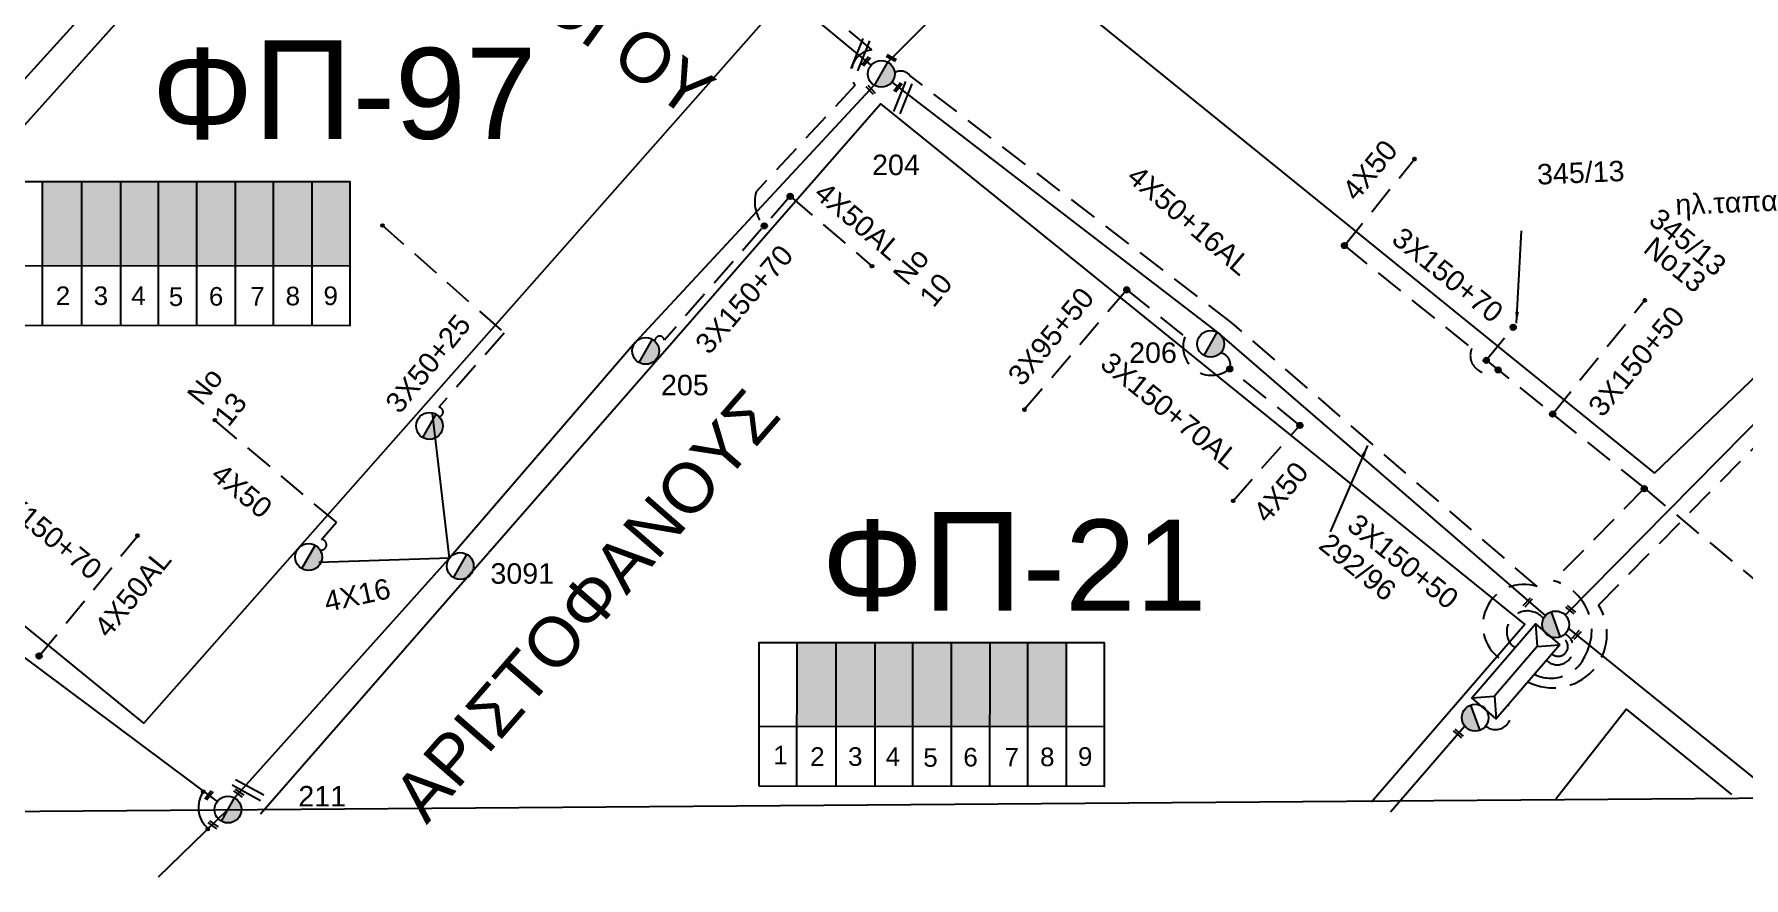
# Model space of a CAD drawing. Header units: millimetres. Extents: x 771 to 3391, y 686 to 1835.
# Drawn here: x 1658 to 1808.2, y 748.3 to 822.4 of the extents above; entities that cross this region are included whole.
import ezdxf

# ---------------------------------------------------------------- set-up
doc = ezdxf.new("R2010")
doc.units = ezdxf.units.MM
doc.linetypes.add('DASHED', pattern=[19.05, 12.7, -6.35])
for name, color, linetype in [('Pillar OTE', 7, 'Continuous'), ('Άγνωστα', 7, 'Continuous'), ('Γυμνά εναέρια ΧΤ και ΦΟΠ (3Φ)   4x50+16AL', 7, 'Continuous'), ('Εναέρια παροχή ΧΤ 4x16', 7, 'SYN_LINE'), ('Εναέρια παροχή ΧΤ 4x25', 7, 'SYN_LINE'), ('Επιγραφές - Σχήματα', 7, 'Continuous'), ('Καλωδια ΧΤ  3X95+50', 7, 'Continuous'), ('Καλώδια ΧΤ   3x150+50CU', 7, 'DASHED'), ('Καλώδια ΧΤ   3x150+70AL', 7, 'DASHED'), ('Μηχανική τομή', 7, 'Continuous'), ('Στύλος ΦΜ', 7, 'Continuous'), ('Στύλος ΦΜ @ 1', 7, 'Continuous'), ('Συνδέσεις', 7, 'Continuous'), ('Τομή', 7, 'Continuous'), ('Υποσταθμός εναέριος 2 στύλων', 7, 'Continuous'), ('Υποσταθμός πόλεως', 7, 'Continuous'), ('Υπόβαθρο ΔΕΗ', 7, 'Continuous'), ('Υπόγεια Καλώδια Δικτύου ΧΤ   .04', 7, 'DASHED'), ('Υπόγεια καλώδια Παροχών ΧΤ   4x50AL', 7, 'DASHED')]:
    doc.layers.add(name, color=color, linetype=linetype)
doc.styles.add('arial', font='arial.ttf')
doc.styles.get("Standard").update_dxf_attribs({"font": 'arial.ttf'})
doc.linetypes.add('SYN_LINE', pattern='A,0.5,-0.0001,["/\\/\\/\\/",Standard,S=0.1,R=0,X=0,Y=-0.05],-0.25', length=0.7501)
doc.dimstyles.new('ISO-25', dxfattribs={"dimtxt": 2.5, "dimasz": 2.5, "dimexe": 1.25, "dimexo": 0.625, "dimtad": 1, "dimtxsty": 'Standard', "dimcen": 2.5, "dimadec": 0, "dimazin": 0, "dimtfac": 1, "dimtmove": 0, "dimatfit": 3, "dimfxl": 1, "dimarcsym": 0})

# ---------------------------------------------------------------- blocks, each defined once
blk = doc.blocks.new('ΥΠΑΡΧΩΝ ΤΣΙΜΕΝΤΕΝΙΟΣ ΣΤΥΛΟΣ')
at = {"layer": 'Στύλος ΦΜ'}
blk.add_hatch(color=7, dxfattribs=at).paths.add_polyline_path([(-1.29, -2.28, 0.574793), (2.62, 0, 0.268822), (1.3, 2.27)])
at = {"layer": 'Στύλος ΦΜ', "color": 7}
blk.add_line((-1.29, -2.28), (1.3, 2.27), dxfattribs=at)
blk.add_circle((0, 0), 2.62, dxfattribs=at)
at = {"layer": 'Στύλος ΦΜ', "flags": 4}
for tag, p in [('ΑΡΙΘΜΟΣ', (-4.68, 8.05)), ('ΤΥΠΟΣ', (-4.91, 3.03))]:
    blk.add_attdef(tag, p, '', height=4, dxfattribs=at)
blk = doc.blocks.new('ΥΠΟΣΤΑΘΜΟΣ ΕΝΑΕΡΙΟΣ ΕΠΙ 2 ΣΤΥΛΩΝ')
at = {"layer": 'Υποσταθμός εναέριος 2 στύλων', "linetype": 'Continuous'}
for points in [[(-11.97, -2.11, 0.574793), (-8.45, -0.07, 0.268822), (-9.64, 1.98)], [(9.68, -2.15, 0.574793), (13.19, -0.1, 0.268822), (12.01, 1.95)]]:
    blk.add_hatch(color=256, dxfattribs=at).paths.add_polyline_path(points)
for p, q in [((-11.97, -2.11), (-9.64, 1.98)), ((9.68, -2.15), (12.01, 1.95))]:
    blk.add_line(p, q, dxfattribs=at)
for centre in [(-10.81, -0.07), (10.84, -0.1)]:
    blk.add_circle(centre, 2.36, dxfattribs=at)
at = {"layer": 'Υποσταθμός πόλεως', "linetype": 'Continuous', "ltscale": 40}
blk.add_lwpolyline([(-8.57, 2.82), (8.57, 2.82), (8.57, -2.82), (-8.57, -2.82)], close=True, dxfattribs=at)
for points in [[(-5.75, 0), (-8.57, 2.82)], [(-8.57, -2.82), (-5.75, 0)], [(-5.75, 0), (5.75, 0)], [(5.75, 0), (8.57, 2.82)], [(8.57, -2.82), (5.75, 0)]]:
    blk.add_lwpolyline(points, dxfattribs=at)
at = {"layer": 'Υποσταθμός εναέριος 2 στύλων', "ltscale": 40, "flags": 1}
for tag, p in [('ΜΕΤΑΣΧΗΜΑΤΙΣΜΟΣ', (14.09, 2.51)), ('ΙΣΧΥΣ', (14.07, -0.28)), ('ΑΡΙΘΜΟΣ', (14.19, -3))]:
    blk.add_attdef(tag, p, '', height=1.8, dxfattribs=at)
blk = doc.blocks.new('_ΣΥΝΔΕΣΗ')
at = {"layer": 'Συνδέσεις', "linetype": 'SYN_LINE', "ltscale": 40}
blk.add_hatch(color=256, dxfattribs=at).paths.add_polyline_path([(0.5, -0.01, 1), (-0.5, -0.01, 1)])
at = {"layer": 'Συνδέσεις'}
blk.add_circle((0, -0.01), 0.5, dxfattribs=at)
blk = doc.blocks.new('ΜΗΧΑΝΙΚΗ ΤΟΜΗ')
at = {"layer": 'Μηχανική τομή', "ltscale": 40}
for p, q in [((-1.89, 0.78), (1.89, 0.78)), ((1.89, 0), (-1.89, 0))]:
    blk.add_line(p, q, dxfattribs=at)
blk = doc.blocks.new('ΤΟΜΗ')
at = {"layer": 'Τομή', "ltscale": 40}
for p, q in [((-5.68, 0), (5.68, 0)), ((5.68, -2.33), (-5.68, -2.33))]:
    blk.add_line(p, q, dxfattribs=at)

msp = doc.modelspace()

# ---------------------------------------------------------------- hatches: boundary and pattern name
at = {"layer": 'Καλώδια ΧΤ   3x150+50CU', "linetype": 'DASHED', "ltscale": 0.2}
h = msp.add_hatch(color=2, dxfattribs=at)
h.dxf.hatch_style = 1
h.paths.add_polyline_path([(1658.74057, 802.06892), (1662.18044, 802.06558), (1662.1809, 809.42929), (1658.74103, 809.42951)])
h = msp.add_hatch(color=6, dxfattribs=at)
h.dxf.hatch_style = 1
h.paths.add_polyline_path([(1662.18044, 802.06558), (1665.62001, 802.06223), (1665.62047, 809.42908), (1662.1809, 809.42929)])
h = msp.add_hatch(color=62, dxfattribs=at)
h.dxf.hatch_style = 1
h.paths.add_polyline_path([(1665.62001, 802.06223), (1668.91757, 802.05903), (1668.91803, 809.42887), (1665.62047, 809.42908)])
h = msp.add_hatch(color=30, dxfattribs=at)
h.dxf.hatch_style = 1
h.paths.add_polyline_path([(1672.30403, 809.42866), (1668.91803, 809.42887), (1668.91757, 802.05903), (1672.30356, 802.05574)])
h = msp.add_hatch(color=151, dxfattribs=at)
h.dxf.hatch_style = 1
h.paths.add_polyline_path([(1672.30356, 802.05574), (1675.70021, 802.05245), (1675.70067, 809.42844), (1672.30403, 809.42866)])
h = msp.add_hatch(color=85, dxfattribs=at)
h.dxf.hatch_style = 1
h.paths.add_polyline_path([(1675.70021, 802.05245), (1679.03725, 802.0492), (1679.03772, 809.42824), (1675.70067, 809.42844)])
h = msp.add_hatch(color=1, dxfattribs=at)
h.dxf.hatch_style = 1
h.paths.add_polyline_path([(1682.42609, 809.42802), (1679.03772, 809.42824), (1679.03725, 802.0492), (1682.42563, 802.04591)])
h = msp.add_hatch(color=133, dxfattribs=at)
h.dxf.hatch_style = 1
h.paths.add_polyline_path([(1682.42563, 802.04591), (1685.74573, 802.04269), (1685.74619, 809.42782), (1682.42609, 809.42802)])
h = msp.add_hatch(color=133, dxfattribs=at)
h.dxf.hatch_style = 1
h.paths.add_polyline_path([(1728.47534, 768.93404), (1725.03547, 768.93426), (1725.03501, 761.57367), (1728.47488, 761.57032)])
h = msp.add_hatch(color=173, dxfattribs=at)
h.dxf.hatch_style = 1
h.paths.add_polyline_path([(1731.91491, 768.93383), (1728.47534, 768.93404), (1728.47488, 761.57032), (1731.91445, 761.56698)])
h = msp.add_hatch(color=5, dxfattribs=at)
h.dxf.hatch_style = 1
h.paths.add_polyline_path([(1735.21247, 768.93362), (1731.91491, 768.93383), (1731.91445, 761.56698), (1735.21201, 761.56378)])
h = msp.add_hatch(color=1, dxfattribs=at)
h.dxf.hatch_style = 1
h.paths.add_polyline_path([(1738.59847, 768.93341), (1735.21247, 768.93362), (1735.21201, 761.56378), (1738.59801, 761.56049)])
h = msp.add_hatch(color=85, dxfattribs=at)
h.dxf.hatch_style = 1
h.paths.add_polyline_path([(1741.99511, 768.93319), (1738.59847, 768.93341), (1738.59801, 761.56049), (1741.99465, 761.5572)])
h = msp.add_hatch(color=6, dxfattribs=at)
h.dxf.hatch_style = 1
h.paths.add_polyline_path([(1745.33216, 768.93299), (1741.99511, 768.93319), (1741.99465, 761.5572), (1745.3317, 761.55395)])
h = msp.add_hatch(color=30, dxfattribs=at)
h.dxf.hatch_style = 1
h.paths.add_polyline_path([(1748.72054, 768.93277), (1745.33216, 768.93299), (1745.3317, 761.55395), (1748.72007, 761.55066)])

# ---------------------------------------------------------------- linework, layer by layer
at = {"layer": 'Pillar OTE', "ltscale": 40}
for points in [[(1655.41233, 796.78943), (1655.41312, 809.42971), (1685.74619, 809.42782), (1685.7454, 796.76006), (1655.41233, 796.79036)], [(1658.74024, 796.78703), (1658.74103, 809.42951)], [(1662.18011, 796.7836), (1662.1809, 809.42929)], [(1665.61968, 796.78016), (1665.62047, 809.42908)], [(1668.91724, 796.77687), (1668.91803, 809.42887)], [(1672.30323, 796.77349), (1672.30403, 809.42866)], [(1675.69988, 796.7701), (1675.70067, 809.42844)], [(1679.03692, 796.76676), (1679.03772, 809.42824)], [(1682.4253, 796.76338), (1682.42609, 809.42802)], [(1655.41266, 802.07215), (1685.74573, 802.04269)], [(1721.70677, 756.29418), (1721.70756, 768.93446), (1752.04064, 768.93257), (1752.03984, 756.26481), (1721.70677, 756.2951)], [(1725.03468, 756.29178), (1725.03547, 768.93426)], [(1728.47455, 756.28835), (1728.47534, 768.93404)], [(1731.91412, 756.28491), (1731.91491, 768.93383)], [(1735.21168, 756.28162), (1735.21247, 768.93362)], [(1738.59768, 756.27824), (1738.59847, 768.93341)], [(1741.99432, 756.27485), (1741.99511, 768.93319)], [(1745.33137, 756.27151), (1745.33216, 768.93299)], [(1748.71974, 756.26813), (1748.72054, 768.93277)], [(1721.7071, 761.5769), (1752.04017, 761.54744)]]:
    msp.add_lwpolyline(points, dxfattribs=at)
at = {"layer": 'Άγνωστα', "color": 2, "linetype": 'DASHED', "ltscale": 0.2}
msp.add_lwpolyline([(1688.55873, 805.62247), (1699.3172, 796.12441), (1693.55841, 789.60314)], dxfattribs=at)
at = {"layer": 'Άγνωστα', "color": 173, "linetype": 'DASHED', "ltscale": 0.2}
msp.add_lwpolyline([(1785.60362, 793.72845), (1788.04522, 796.72491)], dxfattribs=at)
at = {"layer": 'Άγνωστα', "color": 173}
msp.add_lwpolyline([(1785.61573, 793.74342), (1785.61573, 793.74342)], dxfattribs=at)
at = {"layer": 'Άγνωστα', "color": 2}
msp.add_lwpolyline([(1694.488, 776.33625), (1693.00162, 789.06495)], dxfattribs=at)
at = {"layer": 'Γυμνά εναέρια ΧΤ και ΦΟΠ (3Φ)   4x50+16AL', "color": 133, "linetype": 'Continuous', "ltscale": 0.2}
msp.add_lwpolyline([(1733.0255, 819.92031), (1750.03091, 836.96074), (1770.83096, 869.14741), (1781.93007, 879.72844), (1791.98928, 889.7087), (1820.76438, 916.4349)], dxfattribs=at)
at = {"layer": 'Γυμνά εναέρια ΧΤ και ΦΟΠ (3Φ)   4x50+16AL', "color": 85, "linetype": 'Continuous', "ltscale": 0.2}
msp.add_lwpolyline([(1792.54081, 771.33546), (1819.68967, 798.83648), (1843.14212, 821.0109), (1855.03369, 832.55799), (1879.44608, 858.96168), (1903.50892, 881.04861)], dxfattribs=at)
at = {"layer": 'Γυμνά εναέρια ΧΤ και ΦΟΠ (3Φ)   4x50+16AL', "color": 6, "linetype": 'Continuous', "ltscale": 0.2}
for points in [[(1664.14029, 873.3244), (1689.65325, 852.32734), (1708.05311, 839.07235), (1731.53245, 819.64914)], [(1792.82404, 770.16788), (1809.23933, 756.90727)]]:
    msp.add_lwpolyline(points, dxfattribs=at)
at = {"layer": 'Γυμνά εναέρια ΧΤ και ΦΟΠ (3Φ)   4x50+16AL', "color": 30, "linetype": 'Continuous', "ltscale": 0.2}
for points in [[(1688.27784, 850.43179), (1673.45849, 836.43896), (1649.90983, 810.48757), (1632.84553, 789.83445)], [(1733.36042, 818.16366), (1761.96906, 796.19536), (1790.80667, 771.28279)]]:
    msp.add_lwpolyline(points, dxfattribs=at)
at = {"layer": 'Γυμνά εναέρια ΧΤ και ΦΟΠ (3Φ)   4x50+16AL', "color": 2, "linetype": 'Continuous', "ltscale": 0.2}
msp.add_lwpolyline([(1731.81192, 817.90206), (1710.82661, 795.29594), (1694.65077, 776.51792), (1675.61652, 755.27304)], dxfattribs=at)
at = {"layer": 'Γυμνά εναέρια ΧΤ και ΦΟΠ (3Φ)   4x50+16AL', "color": 27, "linetype": 'Continuous', "ltscale": 0.2}
for points in [[(1607.76474, 807.49731), (1632.26224, 788.81127), (1649.7585, 773.09023), (1674.08668, 754.95505)], [(1675.03322, 754.24986), (1668.91008, 748.3147)]]:
    msp.add_lwpolyline(points, dxfattribs=at)
at = {"layer": 'Γυμνά εναέρια ΧΤ και ΦΟΠ (3Φ)   4x50+16AL', "color": 1, "linetype": 'Continuous', "ltscale": 0.2}
msp.add_lwpolyline([(1783.71168, 761.58058), (1777.19548, 754.02812)], dxfattribs=at)
at = {"layer": 'Εναέρια παροχή ΧΤ 4x16', "color": 2, "linetype": 'SYN_LINE', "ltscale": 8}
msp.add_lwpolyline([(1694.488, 776.33625), (1683.01221, 775.96053)], dxfattribs=at)
at = {"layer": 'Καλωδια ΧΤ  3X95+50', "color": 30, "linetype": 'DASHED', "ltscale": 0.2}
msp.add_lwpolyline([(1754.00982, 799.92377), (1744.98012, 789.33828)], dxfattribs=at)
at = {"layer": 'Καλώδια ΧΤ   3x150+50CU', "color": 2, "linetype": 'DASHED', "ltscale": 0.2}
msp.add_lwpolyline([(1700.38742, 837.78425), (1704.50253, 843.42704), (1709.04343, 839.67059), (1731.61887, 820.99512, 0.564462631), (1730.13629, 817.89609), (1721.44198, 808.53027, 0.263524441), (1722.1626, 805.54231)], format="xyb", dxfattribs=at)
at = {"layer": 'Καλώδια ΧΤ   3x150+50CU', "color": 133, "linetype": 'DASHED', "ltscale": 0.2}
msp.add_lwpolyline([(1787.13277, 767.31227, -0.915902493), (1790.07606, 773.83997), (1763.25074, 797.01414), (1734.95267, 818.74396, 0.387439188), (1733.61352, 818.99771)], format="xyb", dxfattribs=at)
at = {"layer": 'Καλώδια ΧΤ   3x150+50CU', "color": 173, "linetype": 'DASHED', "ltscale": 0.2}
for points in [[(1791.43655, 789.00594), (1799.60283, 799.09238)], [(1799.48876, 782.44803), (1791.49897, 774.35459)]]:
    msp.add_lwpolyline(points, dxfattribs=at)
at = {"layer": 'Καλώδια ΧΤ   3x150+50CU', "linetype": 'DASHED', "ltscale": 0.2}
msp.add_arc((1693.52188, 789.18924), 0.41551, 278.8826534, 84.9563501, dxfattribs=at)
at = {"layer": 'Καλώδια ΧΤ   3x150+50CU', "color": 173, "linetype": 'DASHED', "ltscale": 0.2}
for centre, radius, start, end in [((1790.33863, 769.97282), 4.53281, 329.9922328, 75.1679378), ((1791.28673, 769.06951), 3.27455, 243.654431, 335.3906095)]:
    msp.add_arc(centre, radius, start, end, dxfattribs=at)
at = {"layer": 'Καλώδια ΧΤ   3x150+50CU', "color": 30, "linetype": 'DASHED', "ltscale": 0.2}
msp.add_arc((1789.21111, 769.8918), 1.81022, 38.2921917, 232.6614089, dxfattribs=at)
at = {"layer": 'Καλώδια ΧΤ   3x150+50CU', "color": 85, "linetype": 'DASHED', "ltscale": 0.2}
msp.add_arc((1791.8466, 768.41232), 1.44098, 227.6493707, 61.640844, dxfattribs=at)
at = {"layer": 'Καλώδια ΧΤ   3x150+50CU', "color": 6, "linetype": 'DASHED', "ltscale": 0.2}
msp.add_arc((1791.93135, 768.5706), 0.84721, 229.1170457, 79.1357516, dxfattribs=at)
at = {"layer": 'Καλώδια ΧΤ   3x150+50CU', "color": 1, "linetype": 'DASHED', "ltscale": 0.2}
msp.add_arc((1786.41136, 762.64634), 1.37166, 231.0054367, 35.8004236, dxfattribs=at)
at = {"layer": 'Καλώδια ΧΤ   3x150+70AL', "color": 2, "linetype": 'DASHED', "ltscale": 0.2}
msp.add_lwpolyline([(1724.43433, 808.14345), (1713.38147, 795.4879, 0.983928208), (1712.55058, 795.40984)], format="xyb", dxfattribs=at)
at = {"layer": 'Καλώδια ΧΤ   3x150+70AL', "color": 173, "linetype": 'DASHED', "ltscale": 0.2}
msp.add_lwpolyline([(1773.14359, 803.81645), (1784.33052, 794.75919, 0.761117923), (1786.6454, 792.88499)], format="xyb", dxfattribs=at)
at = {"layer": 'Καλώδια ΧΤ   3x150+70AL', "color": 30, "linetype": 'DASHED', "ltscale": 0.2}
for points in [[(1754.00982, 799.92377), (1759.11722, 795.7962, 0.766375275), (1763.06814, 792.97917)], [(1769.22194, 788.00595), (1763.06814, 792.97917, 0.451143467), (1762.25511, 794.38137)]]:
    msp.add_lwpolyline(points, format="xyb", dxfattribs=at)
at = {"layer": 'Καλώδια ΧΤ   3x150+70AL', "color": 173, "linetype": 'DASHED', "ltscale": 0.2}
msp.add_lwpolyline([(1785.60362, 793.72845), (1799.38075, 782.57409), (1810.23033, 773.56767), (1821.07164, 764.32386)], dxfattribs=at)
at = {"layer": 'Καλώδια ΧΤ   3x150+70AL', "color": 27, "linetype": 'DASHED', "ltscale": 0.2}
msp.add_lwpolyline([(1651.2729, 773.46054, -0.80511977), (1652.21065, 772.70423), (1658.39596, 767.66179)], format="xyb", dxfattribs=at)
at = {"layer": 'Υπόβαθρο ΔΕΗ'}
for points in [[(887.18759, 748.25165), (2875.29445, 763.38266), (2895.53155, 1762.67838)], [(1800.39516, 783.81145), (1867.86546, 848.5055), (1817.93285, 899.5995), (1744.94214, 828.70782), (1800.39516, 783.81145)], [(1634.3315, 788.99576), (1688.71361, 849.55517), (1722.95653, 824.50334), (1667.62916, 761.85057), (1634.3315, 788.99576)], [(1677.89307, 753.87892), (1732.38142, 816.26819), (1788.98815, 770.5212), (1775.50963, 754.89923)], [(1791.70882, 755.18125), (1797.90418, 763.05771), (1807.15698, 755.58311)]]:
    msp.add_lwpolyline(points, dxfattribs=at)
msp.add_arc((1674.87992, 754.43787), 2.45282, 144.6862606, 229.7619599, dxfattribs=at)
at = {"layer": 'Υπόγεια Καλώδια Δικτύου ΧΤ   .04', "color": 5, "linetype": 'DASHED', "ltscale": 0.2}
msp.add_lwpolyline([(1789.26757, 765.4768, 0.767883534), (1795.46524, 772.21964), (1820.70927, 797.79113), (1844.11423, 819.92075), (1845.35591, 821.12689, 0.293472769), (1847.97714, 821.63768), (1857.17065, 830.56803), (1868.87194, 843.22379), (1867.86336, 844.257)], format="xyb", dxfattribs=at)
at = {"layer": 'Υπόγεια καλώδια Παροχών ΧΤ   4x50AL', "color": 173, "linetype": 'DASHED', "ltscale": 0.2}
msp.add_lwpolyline([(1773.14359, 803.81645), (1779.27275, 811.38678)], dxfattribs=at)
at = {"layer": 'Υπόγεια καλώδια Παροχών ΧΤ   4x50AL', "color": 2, "ltscale": 0.2}
msp.add_lwpolyline([(1724.43433, 808.14345), (1731.62564, 802.00042)], dxfattribs=at)
at = {"layer": 'Υπόγεια καλώδια Παροχών ΧΤ   4x50AL', "color": 2, "linetype": 'DASHED', "ltscale": 0.2}
msp.add_lwpolyline([(1683.12435, 777.05319, 1.067374927), (1683.23984, 777.99205), (1684.56177, 779.489), (1684.56177, 779.489), (1673.86853, 788.46686)], format="xyb", dxfattribs=at)
at = {"layer": 'Υπόγεια καλώδια Παροχών ΧΤ   4x50AL', "color": 30, "linetype": 'DASHED', "ltscale": 0.2}
msp.add_lwpolyline([(1763.35843, 781.38698), (1769.22194, 788.00595), (1769.22194, 788.00595), (1769.22194, 788.00595), (1769.22194, 788.00595)], dxfattribs=at)
at = {"layer": 'Υπόγεια καλώδια Παροχών ΧΤ   4x50AL', "color": 27, "ltscale": 0.2}
msp.add_lwpolyline([(1658.39634, 767.66148), (1667.0132, 778.22286)], dxfattribs=at)

# ---------------------------------------------------------------- block references
at = {"layer": 'Μηχανική τομή'}
for p, xscale, yscale, zscale, rotation in [((1731.18625, 819.93741), 0.249999999999919, 0.249999999999919, 0.249999999999919, 51.00073224654599), ((1733.27964, 820.2014), 0.2500000000002005, 0.2500000000002005, 0.2500000000002005, 331.5446991727721), ((1731.4333, 817.41835), 0.2500000000001928, 0.2500000000001928, 0.2500000000001928, 312.6268794242704), ((1733.99659, 817.64581), 0.249999999999919, 0.249999999999919, 0.249999999999919, 51.5948830905302), ((1789.31005, 772.38432), 0.249999999999919, 0.249999999999919, 0.249999999999919, 46.90277073893176), ((1792.94952, 771.73594), 0.2500000000001927, 0.2500000000001927, 0.2500000000001927, 320.3750279087856), ((1793.61118, 769.53201), 0.249999999999919, 0.249999999999919, 0.249999999999919, 46.90277073893176), ((1783.08531, 760.85459), 0.2500000000001927, 0.2500000000001927, 0.2500000000001927, 320.3750279087856), ((1673.43692, 755.43941), 0.249999999999919, 0.249999999999919, 0.249999999999919, 53.21778799700905), ((1675.92516, 755.61753), 0.2500000000001927, 0.2500000000001927, 0.2500000000001927, 324.9407529032849), ((1673.67602, 752.84076), 0.2500000000001927, 0.2500000000001927, 0.2500000000001927, 324.9407529032849)]:
    msp.add_blockref('ΜΗΧΑΝΙΚΗ ΤΟΜΗ', p, dxfattribs=dict(at, xscale=xscale, yscale=yscale, zscale=zscale, rotation=rotation))
at = {"layer": 'Στύλος ΦΜ @ 1', "ltscale": 40}
ref = msp.add_blockref('ΥΠΑΡΧΩΝ ΤΣΙΜΕΝΤΕΝΙΟΣ ΣΤΥΛΟΣ', (1732.43994, 818.89842), dxfattribs=dict(at, xscale=0.4499999999998181, yscale=0.4499999999998181, zscale=0.4499999999998181))
ref.add_attrib('ΤΥΠΟΣ', '204', (1731.63241, 809.99858), dxfattribs={"layer": 'Στύλος ΦΜ', "height": 1.8, "flags": 4})
ref = msp.add_blockref('ΥΠΑΡΧΩΝ ΤΣΙΜΕΝΤΕΝΙΟΣ ΣΤΥΛΟΣ', (1761.38349, 795.17347), dxfattribs=dict(at, xscale=0.4499999999998181, yscale=0.4499999999998181, zscale=0.4499999999998181))
ref.add_attrib('ΤΥΠΟΣ', '206', (1754.22015, 793.49831), dxfattribs={"layer": 'Στύλος ΦΜ', "height": 1.8, "flags": 4})
ref = msp.add_blockref('ΥΠΑΡΧΩΝ ΤΣΙΜΕΝΤΕΝΙΟΣ ΣΤΥΛΟΣ', (1711.74137, 794.55409), dxfattribs=dict(at, xscale=0.4499999999998181, yscale=0.4499999999998181, zscale=0.4499999999998181))
ref.add_attrib('ΤΥΠΟΣ', '205', (1713.08561, 790.65472), dxfattribs={"layer": 'Στύλος ΦΜ', "height": 1.8, "flags": 4})
at = {"layer": 'Στύλος ΦΜ @ 1', "ltscale": 40, "xscale": 0.4499999999998181, "yscale": 0.4499999999998181, "zscale": 0.4499999999998181}
for p in [(1692.73998, 787.95937), (1682.11635, 776.44403)]:
    msp.add_blockref('ΥΠΑΡΧΩΝ ΤΣΙΜΕΝΤΕΝΙΟΣ ΣΤΥΛΟΣ', p, dxfattribs=at)
at = {"layer": 'Στύλος ΦΜ @ 1', "ltscale": 40}
ref = msp.add_blockref('ΥΠΑΡΧΩΝ ΤΣΙΜΕΝΤΕΝΙΟΣ ΣΤΥΛΟΣ', (1695.44186, 775.64539), dxfattribs=dict(at, xscale=0.4499999999998181, yscale=0.4499999999998181, zscale=0.4499999999998181))
ref.add_attrib('ΤΥΠΟΣ', '3091', (1698.09675, 774.0923), dxfattribs={"layer": 'Στύλος ΦΜ', "height": 1.8, "flags": 4})
ref = msp.add_blockref('ΥΠΑΡΧΩΝ ΤΣΙΜΕΝΤΕΝΙΟΣ ΣΤΥΛΟΣ', (1675.03096, 754.25115), dxfattribs=dict(at, xscale=0.4499999999998181, yscale=0.4499999999998181, zscale=0.4499999999998181))
ref.add_attrib('ΤΥΠΟΣ', '211', (1681.21536, 754.5217), dxfattribs={"layer": 'Στύλος ΦΜ', "height": 1.8, "flags": 4})
at = {"layer": 'Συνδέσεις'}
for p, xscale, yscale, zscale in [((1779.29562, 811.41502), 0.25, 0.25, 0.25), ((1724.43433, 808.14345), 0.4777242751394019, 0.4777242751394019, 0.4777242751394019), ((1688.61024, 805.57923), 0.25, 0.25, 0.25), ((1722.1626, 805.54231), 0.4777242751394019, 0.4777242751394019, 0.4777242751394019), ((1773.14359, 803.81645), 0.4777242751394019, 0.4777242751394019, 0.4777242751394019), ((1731.6256, 802.00045), 0.25, 0.25, 0.25), ((1754.00982, 799.92377), 0.4777242751394019, 0.4777242751394019, 0.4777242751394019), ((1799.52569, 798.9971), 0.25, 0.25, 0.25), ((1787.96983, 796.63238), 0.4777242751394019, 0.4777242751394019, 0.4777242751394019), ((1785.60362, 793.72845), 0.4777242751394019, 0.4777242751394019, 0.4777242751394019), ((1763.06814, 792.97917), 0.4777242751394019, 0.4777242751394019, 0.4777242751394019), ((1786.6454, 792.88499), 0.4777242751394019, 0.4777242751394019, 0.4777242751394019), ((1745.02942, 789.39608), 0.25, 0.25, 0.25), ((1791.43655, 789.00594), 0.4777242751394019, 0.4777242751394019, 0.4777242751394019), ((1673.86853, 788.46686), 0.25, 0.25, 0.25), ((1769.22194, 788.00595), 0.4777242751394019, 0.4777242751394019, 0.4777242751394019), ((1763.35843, 781.38698), 0.25, 0.25, 0.25), ((1799.48876, 782.44803), 0.4777242751394019, 0.4777242751394019, 0.4777242751394019), ((1667.08839, 778.3262), 0.25, 0.25, 0.25), ((1658.43278, 767.74373), 0.4777242751394019, 0.4777242751394019, 0.4777242751394019), ((1672.85889, 755.82776), 0.25, 0.25, 0.25), ((1673.27595, 752.53749), 0.25, 0.25, 0.25)]:
    msp.add_blockref('_ΣΥΝΔΕΣΗ', p, dxfattribs=dict(at, xscale=xscale, yscale=yscale, zscale=zscale))
at = {"layer": 'Τομή'}
for p, xscale, yscale, zscale, rotation in [((1730.87652, 820.48452), 0.2499999999998873, 0.2499999999998873, 0.2499999999998873, 248.1909067709115), ((1734.61106, 816.70414), 0.2499999999998873, 0.2499999999998873, 0.2499999999998873, 248.1909067709115), ((1676.93144, 756.22093), 0.25, 0.25, 0.25, 331.2290018646605)]:
    msp.add_blockref('ΤΟΜΗ', p, dxfattribs=dict(at, xscale=xscale, yscale=yscale, zscale=zscale, rotation=rotation))
at = {"layer": 'Υποσταθμός εναέριος 2 στύλων', "xscale": 0.5, "yscale": 0.5, "zscale": 0.5, "rotation": 229.3116631412367}
msp.add_blockref('ΥΠΟΣΤΑΘΜΟΣ ΕΝΑΕΡΙΟΣ ΕΠΙ 2 ΣΤΥΛΩΝ', (1788.20017, 766.39453), dxfattribs=at)

# ---------------------------------------------------------------- texts
at = {"ltscale": 40, "char_height": 4, "width": 64.8866414, "attachment_point": 1, "style": 'arial'}
for s, insert, rotation in [('{\\H1.083x;ΘEOΛOΓOY}', (1690.36008, 838.41103), 324.1331206), ('{\\H1.083x;APIΣTOΦANOYΣ}', (1689.21675, 755.70144), 48.9202847)]:
    msp.add_mtext(s, dxfattribs=dict(at, insert=insert, rotation=rotation))
at = {"ltscale": 30, "char_height": 1.63441, "width": 11.2572904, "attachment_point": 1}
for s, insert in [('2', (1659.89695, 800.21729)), ('3', (1663.22754, 800.21729)), ('4', (1666.53105, 800.21729)), ('5', (1669.83455, 800.13611)), ('6', (1673.35468, 800.16317)), ('7', (1676.98313, 800.16317)), ('8', (1680.09709, 800.19023)), ('9', (1683.42767, 800.21729)), ('1', (1722.95293, 759.8555)), ('2', (1726.19139, 759.72204)), ('3', (1729.52198, 759.72204)), ('4', (1732.82549, 759.72204)), ('5', (1736.129, 759.64086)), ('6', (1739.64913, 759.66792)), ('7', (1743.27757, 759.66792)), ('8', (1746.39153, 759.69498)), ('9', (1749.72212, 759.72204))]:
    msp.add_mtext(s, dxfattribs=dict(at, insert=insert))
at = {"layer": 'Άγνωστα', "color": 7, "char_height": 1.8, "attachment_point": 1}
for s, insert, rotation in [('345/13', (1790.02341, 810.95972), 2.4309439), ('345/13', (1800.89548, 807.24274), 321.0730126), ('3X150+70', (1778.3037, 805.55223), 321.0730126), ('No13', (1800.41901, 804.72559), 321.0730126), ('3X95+50', (1743.41938, 792.49928), 50.4055177), ('3X50+25', (1688.72349, 790.06027), 51.0791494), ('4X50', (1674.55942, 784.82812), 320.6551925), ('4X50', (1764.9785, 780.47093), 50.4055177), ('3X150+70', (1655.21138, 783.02574), 320.6551925)]:
    msp.add_mtext_dynamic_manual_height_columns(s, width=1.8, gutter_width=12.5, heights=[0.04535], dxfattribs=dict(at, insert=insert, rotation=rotation))
at = {"layer": 'Άγνωστα', "color": 7}
note = msp.add_mtext_dynamic_manual_height_columns('ηλ.ταπα\\P', width=1.8, gutter_width=12.5, heights=[0.04535, 0], dxfattribs=dict(at, insert=(1787.8955, 807.6926), char_height=1.8, attachment_point=1, rotation=2.4309439))
for column, words in zip(note.columns.linked_columns, ['\\P']):
    column.text = words
note = msp.add_mtext_dynamic_manual_height_columns('No\\P', width=1.8, gutter_width=1.39919, heights=[0.04535, 0], dxfattribs=dict(at, insert=(1731.29353, 798.86402), char_height=1.8, attachment_point=1, rotation=50.4055177))
for column, words in zip(note.columns.linked_columns, ['10']):
    column.text = words
note = msp.add_mtext_dynamic_manual_height_columns('No\\P', width=1.8, gutter_width=1.87107, heights=[0.04535, 0], dxfattribs=dict(at, insert=(1669.03289, 787.87223), char_height=1.8, attachment_point=1, rotation=51.718799))
for column, words in zip(note.columns.linked_columns, ['13']):
    column.text = words
at = {"layer": 'Γυμνά εναέρια ΧΤ και ΦΟΠ (3Φ)   4x50+16AL', "color": 7, "insert": (1755.07746, 811.00477), "char_height": 1.8, "attachment_point": 1, "rotation": 319.4632386}
msp.add_mtext_dynamic_manual_height_columns('4X50+16AL', width=1.8, gutter_width=12.5, heights=[0.04535], dxfattribs=at)
at = {"layer": 'Εναέρια παροχή ΧΤ 4x16', "color": 7, "insert": (1683.32937, 773.36279), "char_height": 1.8, "attachment_point": 1, "rotation": 12.2353447}
msp.add_mtext_dynamic_manual_height_columns('4X16', width=1.8, gutter_width=12.5, heights=[0.04535], dxfattribs=at)
at = {"layer": 'Εναέρια παροχή ΧΤ 4x25', "color": 7, "char_height": 1.8, "attachment_point": 1, "rotation": 50.4055177}
for s, insert in [('4X50', (1772.80704, 808.75776)), ('3X150+50', (1794.42013, 789.77885))]:
    msp.add_mtext_dynamic_manual_height_columns(s, width=1.8, gutter_width=12.5, heights=[0.04535], dxfattribs=dict(at, insert=insert))
at = {"layer": 'Καλώδια ΧΤ   3x150+70AL', "color": 7, "char_height": 1.8, "attachment_point": 1}
for s, insert, rotation in [('3X150+70', (1715.94207, 795.30811), 49.2544965), ('3X150+70AL', (1752.68317, 794.59561), 321.1179313), ('3X150+50', (1774.37589, 780.38108), 321.1179313), ('292/96', (1771.89034, 778.68448), 321.1179313)]:
    msp.add_mtext_dynamic_manual_height_columns(s, width=1.8, gutter_width=12.5, heights=[0.04535], dxfattribs=dict(at, insert=insert, rotation=rotation))
at = {"layer": 'Υπόβαθρο ΔΕΗ', "char_height": 8, "attachment_point": 1}
for s, insert in [('Φ{\\H1.0833x;Π}-97', (1668.33524, 821.85154)), ('Φ{\\H1.0833x;Π}-21', (1727.20297, 780.39346))]:
    msp.add_mtext_dynamic_manual_height_columns(s, width=84.657329, gutter_width=12.5, heights=[0], dxfattribs=dict(at, insert=insert))
at = {"layer": 'Υπόγεια καλώδια Παροχών ΧΤ   4x50AL', "color": 7, "char_height": 1.8, "attachment_point": 1}
for insert, rotation in [((1727.58726, 809.55084), 319.6798767), ((1663.12781, 770.35965), 50.8631709)]:
    msp.add_mtext_dynamic_manual_height_columns('4X50AL', width=1.8, gutter_width=12.5, heights=[0.04535], dxfattribs=dict(at, insert=insert, rotation=rotation))

# ---------------------------------------------------------------- leaders
at = {"layer": 'Επιγραφές - Σχήματα', "ltscale": 40}
for points in [[(1788.26117, 796.99199), (1788.70144, 805.09735)], [(1775.17798, 786.24132), (1771.8904, 778.64958)]]:
    msp.add_leader(points, dimstyle='ISO-25', override={"dimasz": 1, "dimtad": 0}, dxfattribs=at)

doc.saveas('drawing.dxf')
